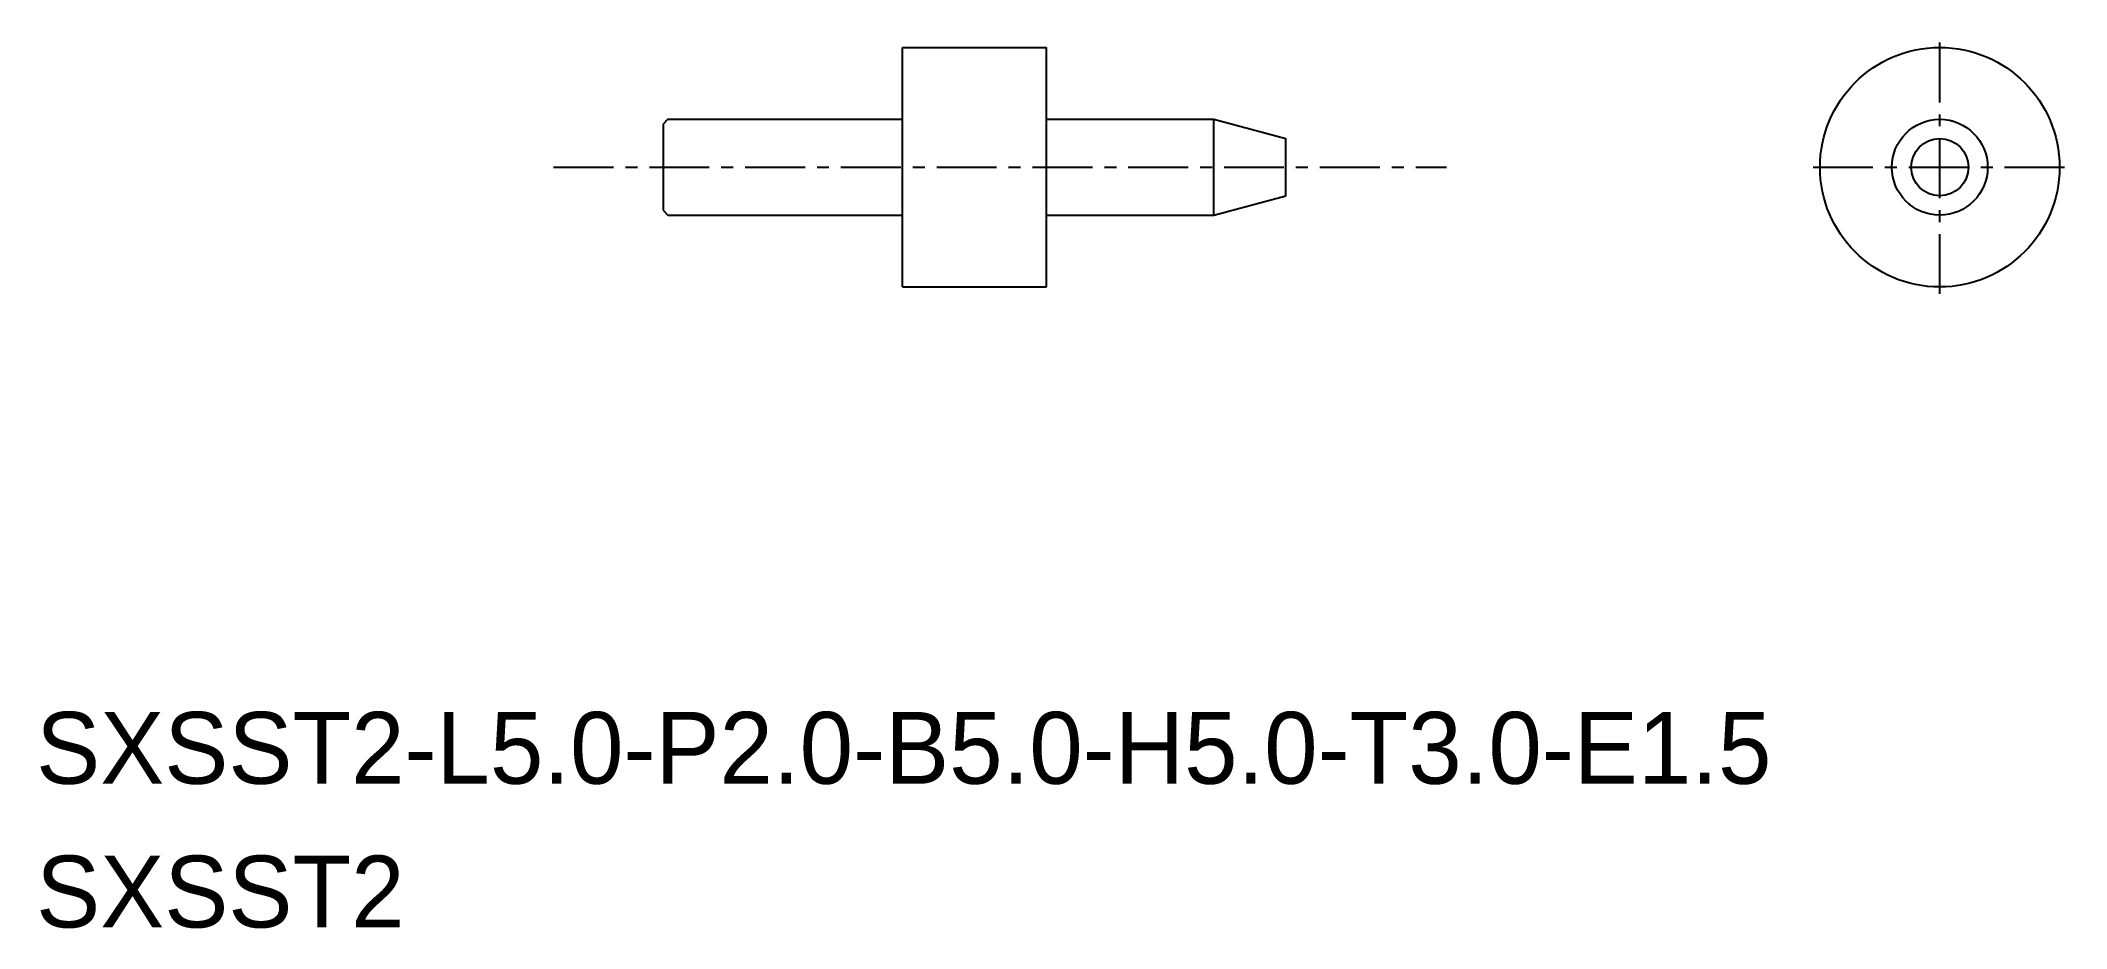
# Model space of a CAD drawing. Extents: x -1888.9 to -1846.6, y -495.3 to -476.8.
import ezdxf

# ---------------------------------------------------------------- set-up
doc = ezdxf.new("R2010")
doc.units = 0
doc.linetypes.add('CENTER', pattern=[2, 1.25, -0.25, 0.25, -0.25])
doc.linetypes.add('DASHED', pattern=[0.75, 0.5, -0.25])
doc.layers.get('0').update_dxf_attribs({"linetype": 'CONTINUOUS'})
doc.layers.add('CENTER', color=1, linetype='CENTER')

msp = doc.modelspace()

# ---------------------------------------------------------------- linework, layer by layer
at = {"color": 7, "linetype": 'CONTINUOUS'}
for p, q in [((-1870.857, -476.928), (-1867.857, -476.928)), ((-1870.857, -481.928), (-1870.857, -476.928)), ((-1867.857, -481.928), (-1867.857, -476.928)), ((-1875.757, -478.428), (-1875.857, -478.528)), ((-1875.757, -478.428), (-1870.857, -478.428)), ((-1867.857, -478.428), (-1864.357, -478.428)), ((-1864.357, -480.428), (-1864.357, -478.428)), ((-1875.857, -478.528), (-1875.857, -480.328)), ((-1862.857, -480.027), (-1862.857, -478.83)), ((-1875.857, -480.328), (-1875.757, -480.428)), ((-1875.757, -480.428), (-1870.857, -480.428)), ((-1867.857, -480.428), (-1864.357, -480.428)), ((-1870.857, -481.928), (-1867.857, -481.928))]:
    msp.add_line(p, q, dxfattribs=at)
for p, q in [((-1864.357, -478.428), (-1862.857, -478.83)), ((-1864.357, -480.428), (-1862.857, -480.027))]:
    msp.add_line(p, q)
for radius in [2.5, 1, 0.598]:
    msp.add_circle((-1849.202, -479.428), radius)
at = {"color": 3, "linetype": 'DASHED'}
msp.add_circle((-1849.202, -479.428), 1, dxfattribs=at)
at = {"layer": 'CENTER', "color": 1, "linetype": 'CENTER'}
for p, q in [((-1849.202, -482.074), (-1849.202, -476.783)), ((-1878.145, -479.428), (-1859.499, -479.428)), ((-1851.847, -479.428), (-1846.556, -479.428))]:
    msp.add_line(p, q, dxfattribs=at)

# ---------------------------------------------------------------- texts
for s, p in [('SXSST2-L5.0-P2.0-B5.0-H5.0-T3.0-E1.5', (-1888.95, -492.3)), ('SXSST2', (-1888.95, -495.3))]:
    msp.add_text(s, height=1.5).set_placement(p)

doc.saveas('drawing.dxf')
